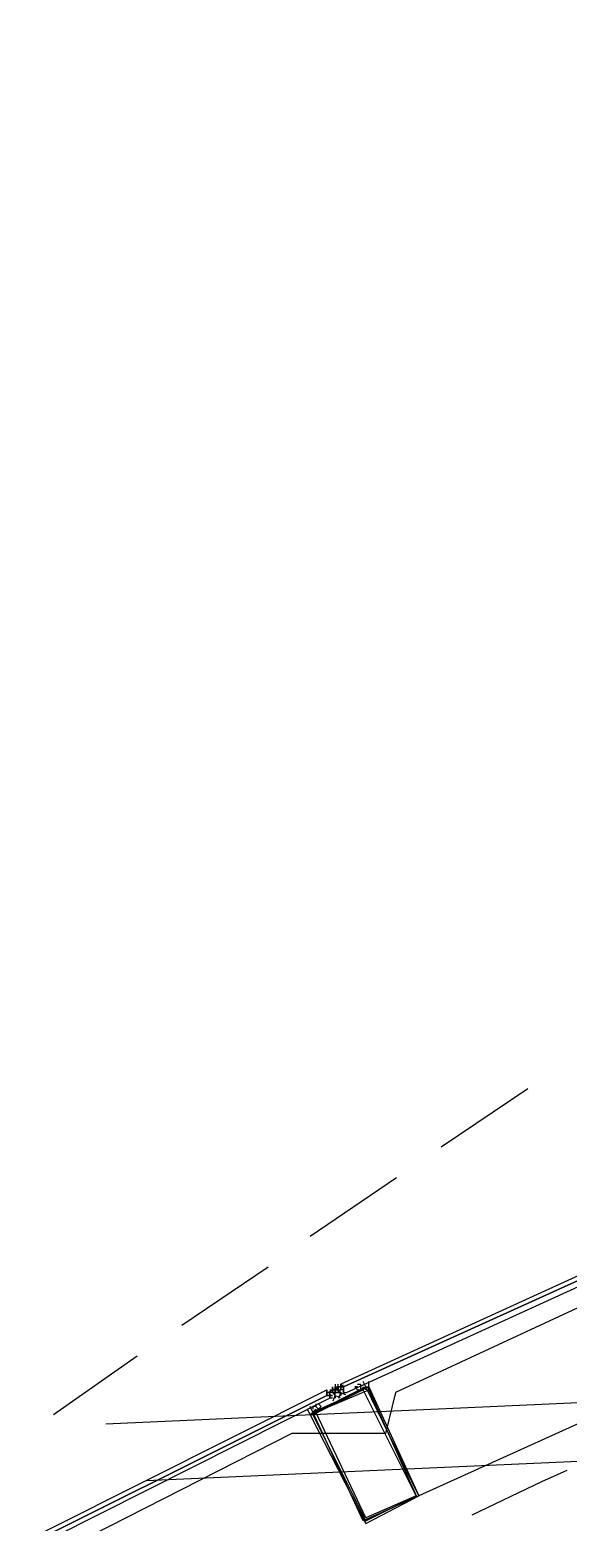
# Model space of a CAD drawing. Header units: feet. Extents: x -84 to 198, y -22 to 181.
# Drawn here: x 39.5 to 42.07, y 142.92 to 150.06 of the extents above; entities that cross this region are included whole.
import ezdxf

# ---------------------------------------------------------------- set-up
doc = ezdxf.new("R2010")
doc.units = ezdxf.units.FT
doc.layers.add('A-AREA-UNIDAD', color=30, linetype='CONTINUOUS')
doc.layers.add('A-LINEA', color=7, linetype='CONTINUOUS')

msp = doc.modelspace()

# ---------------------------------------------------------------- linework, layer by layer
at = {"layer": 'A-AREA-UNIDAD'}
msp.add_lwpolyline([(59.44, 150.2578), (56.48, 149.4222), (56.192, 149.1733), (55.68, 149.1733), (48.72, 146.7733), (48.608, 146.4889), (48.032, 146.4889), (44.992, 145.2622), (44.88, 144.9778), (44.08, 144.8533), (41.248, 143.5378), (41.2, 143.3422), (40.752, 143.3422), (37.68, 141.7778), (37.632, 141.4222), (37.04, 141.3689), (34.48, 139.2178), (34.432, 138.7733), (33.92, 138.6133), (31.872, 136.1422)], dxfattribs=at)
at = {"layer": 'A-LINEA'}
for p, q in [((137.2414, 147.8002), (39.8639, 143.3866)), ((137.0738, 147.512), (40.0569, 143.1148)), ((41.88, 144.9911), (41.4667, 144.7111)), ((44.7467, 144.5778), (41.36, 143.0444)), ((41.2533, 144.5644), (40.84, 144.2844)), ((40.64, 144.1378), (40.2267, 143.8578)), ((40.0133, 143.7111), (39.6133, 143.4311)), ((40.9474, 143.5514), (41.0002, 143.5754)), ((40.96, 143.5778), (40.96, 143.5644)), ((40.9733, 143.5644), (40.9733, 143.5778)), ((40.9867, 143.5778), (40.9867, 143.5778)), ((40.9867, 143.5778), (40.9867, 143.5778)), ((40.9867, 143.5778), (40.9867, 143.5778)), ((40.9867, 143.5778), (40.9867, 143.5778)), ((40.9867, 143.5778), (40.9867, 143.5778)), ((40.9867, 143.5778), (40.9867, 143.5778)), ((40.9867, 143.5644), (40.9867, 143.5778)), ((40.9867, 143.5778), (40.9867, 143.5778)), ((40.9867, 143.5778), (40.9867, 143.5778)), ((40.9867, 143.5778), (40.9867, 143.5778)), ((40.9867, 143.5778), (40.9867, 143.5778)), ((40.9867, 143.5778), (40.9867, 143.5778)), ((40.9867, 143.5778), (40.9867, 143.5778)), ((40.9867, 143.5778), (40.9867, 143.5778)), ((40.9867, 143.5778), (40.9867, 143.5778)), ((40.9867, 143.5778), (40.9867, 143.5778)), ((40.9867, 143.5778), (40.9867, 143.5778)), ((41.0667, 143.5778), (41.0667, 143.5778)), ((41.0933, 143.5911), (41.0933, 143.5911)), ((41.0933, 143.5778), (41.0933, 143.5778)), ((41.0933, 143.5778), (41.0933, 143.5778)), ((40.92, 143.5511), (40.92, 143.5511)), ((40.92, 143.5511), (40.92, 143.5511)), ((40.92, 143.5511), (40.92, 143.5511)), ((40.92, 143.5378), (40.92, 143.5511)), ((40.92, 143.5511), (40.92, 143.5511)), ((40.92, 143.5511), (40.92, 143.5511)), ((40.92, 143.5511), (40.92, 143.5511)), ((40.92, 143.5511), (40.92, 143.5511)), ((40.92, 143.5511), (40.92, 143.5511)), ((40.92, 143.5511), (40.92, 143.5511)), ((40.92, 143.5378), (40.92, 143.5378)), ((40.92, 143.5378), (40.92, 143.5378)), ((40.92, 143.5378), (40.92, 143.5378)), ((40.92, 143.5378), (40.92, 143.5378)), ((40.92, 143.5378), (40.92, 143.5378)), ((40.92, 143.5378), (40.92, 143.5378)), ((40.92, 143.5378), (40.92, 143.5378)), ((40.92, 143.5378), (40.92, 143.5378)), ((40.92, 143.5378), (40.92, 143.5378)), ((40.92, 143.5378), (40.92, 143.5378)), ((40.92, 143.5378), (40.92, 143.5378)), ((40.92, 143.5378), (40.92, 143.5378)), ((40.924, 143.5384), (40.9758, 143.5644)), ((40.9333, 143.5511), (40.9467, 143.5511)), ((40.9333, 143.5511), (40.9333, 143.5511)), ((40.9333, 143.5511), (40.9333, 143.5511)), ((40.9333, 143.5511), (40.9333, 143.5511)), ((40.9333, 143.5511), (40.9333, 143.5511)), ((40.9333, 143.5511), (40.9333, 143.5511)), ((40.9333, 143.5511), (40.9333, 143.5511)), ((40.9333, 143.5511), (40.9333, 143.5511)), ((40.9333, 143.5511), (40.9467, 143.5511)), ((40.9333, 143.5511), (40.9333, 143.5511)), ((40.9333, 143.5378), (40.9333, 143.5378)), ((40.9333, 143.5378), (40.9333, 143.5378)), ((40.9467, 143.5378), (40.9333, 143.5378)), ((40.9333, 143.5378), (40.9333, 143.5378)), ((40.9333, 143.5378), (40.9333, 143.5378)), ((40.9333, 143.5378), (40.9333, 143.5378)), ((40.9333, 143.5378), (40.9333, 143.5378)), ((40.9333, 143.5378), (40.9333, 143.5378)), ((40.9333, 143.5378), (40.9333, 143.5378)), ((40.9333, 143.5378), (40.9333, 143.5378)), ((40.9333, 143.5378), (40.9333, 143.5378)), ((40.9333, 143.5378), (40.9333, 143.5378)), ((40.9333, 143.5378), (40.9333, 143.5378)), ((40.9333, 143.5378), (40.9333, 143.5378)), ((40.9333, 143.5378), (40.9333, 143.5378)), ((40.9333, 143.5378), (40.9333, 143.5378)), ((40.9333, 143.5378), (40.9333, 143.5378)), ((40.9333, 143.5378), (40.9333, 143.5378)), ((40.9333, 143.5378), (40.9333, 143.5378)), ((40.9333, 143.5378), (40.9333, 143.5378)), ((40.9333, 143.5378), (40.9333, 143.5378)), ((40.9333, 143.5378), (40.9333, 143.5244)), ((40.9333, 143.5378), (40.9333, 143.5378)), ((40.9333, 143.5378), (40.9333, 143.5378)), ((40.9333, 143.5244), (40.9333, 143.5378)), ((40.9333, 143.5378), (40.9333, 143.5378)), ((40.9333, 143.5378), (40.9333, 143.5378)), ((40.9333, 143.5378), (40.9333, 143.5378)), ((40.9333, 143.5378), (40.9333, 143.5378)), ((40.9333, 143.5111), (40.9333, 143.5244)), ((40.9467, 143.5244), (40.9333, 143.5244)), ((40.9333, 143.5244), (40.9333, 143.5244)), ((40.9333, 143.5244), (40.9333, 143.5244)), ((40.9333, 143.5244), (40.9333, 143.5244)), ((40.9333, 143.5244), (40.9333, 143.5244)), ((40.9467, 143.5244), (40.9333, 143.5244)), ((40.9333, 143.5244), (40.9333, 143.5244)), ((40.9333, 143.5244), (40.9333, 143.5244)), ((40.9333, 143.5244), (40.9333, 143.5244)), ((40.9333, 143.5244), (40.9333, 143.5244)), ((40.9333, 143.5244), (40.9333, 143.5244)), ((40.9333, 143.5244), (40.9333, 143.5244)), ((40.9333, 143.5244), (40.9333, 143.5244)), ((40.9333, 143.5244), (40.9467, 143.5244)), ((40.9333, 143.5244), (40.9467, 143.5244)), ((40.9333, 143.5111), (40.9333, 143.5111)), ((40.9333, 143.5111), (40.9333, 143.5111)), ((40.9333, 143.5111), (40.9333, 143.5111)), ((40.9333, 143.5111), (40.9333, 143.5111)), ((40.9333, 143.5111), (40.9333, 143.5111)), ((40.9333, 143.5111), (40.9333, 143.5111)), ((40.9333, 143.5111), (40.9333, 143.5111)), ((40.9467, 143.5644), (40.9467, 143.5644)), ((40.9467, 143.5511), (40.9467, 143.5644)), ((40.9467, 143.5644), (40.9467, 143.5644)), ((40.9467, 143.5511), (40.9467, 143.5644)), ((40.9467, 143.5511), (40.9467, 143.5644)), ((40.9467, 143.5644), (40.9467, 143.5511)), ((40.9467, 143.5644), (40.9467, 143.5644)), ((40.9467, 143.5644), (40.9467, 143.5644)), ((40.9467, 143.5644), (40.9467, 143.5511)), ((40.9467, 143.5644), (40.9467, 143.5644)), ((40.9467, 143.5511), (40.9467, 143.5511)), ((40.9467, 143.5511), (40.9467, 143.5511)), ((40.9467, 143.5511), (40.96, 143.5511)), ((40.9467, 143.5511), (40.9467, 143.5511)), ((40.9467, 143.5511), (40.96, 143.5511)), ((40.9467, 143.5511), (40.9467, 143.5511)), ((40.9467, 143.5511), (40.96, 143.5511)), ((40.9467, 143.5511), (40.9467, 143.5378)), ((40.9467, 143.5511), (40.96, 143.5511)), ((40.9467, 143.5511), (40.9467, 143.5511)), ((40.9467, 143.5511), (40.9467, 143.5511)), ((40.9467, 143.5511), (40.9467, 143.5511)), ((40.9467, 143.5511), (40.9467, 143.5511)), ((40.9467, 143.5511), (40.9467, 143.5511)), ((40.9467, 143.5511), (40.9467, 143.5511)), ((40.9467, 143.5511), (40.9467, 143.5511)), ((40.9467, 143.5511), (40.9467, 143.5511)), ((40.9467, 143.5511), (40.9467, 143.5511)), ((40.9467, 143.5511), (40.9467, 143.5511)), ((40.9467, 143.5511), (40.9467, 143.5511)), ((40.9467, 143.5511), (40.9467, 143.5511)), ((40.9467, 143.5511), (40.9467, 143.5511)), ((40.9467, 143.5511), (40.9467, 143.5511)), ((40.9467, 143.5511), (40.9467, 143.5511)), ((40.9467, 143.5511), (40.9467, 143.5511)), ((40.9467, 143.5511), (40.9467, 143.5511)), ((40.9467, 143.5511), (40.9467, 143.5511)), ((40.9467, 143.5511), (40.9467, 143.5511)), ((40.9467, 143.5511), (40.9467, 143.5511)), ((40.9467, 143.5511), (40.9467, 143.5511)), ((40.9467, 143.5511), (40.9467, 143.5511)), ((40.9467, 143.5511), (40.9467, 143.5511)), ((40.9467, 143.5511), (40.9467, 143.5511)), ((40.9467, 143.5511), (40.9467, 143.5511)), ((40.9467, 143.5511), (40.9467, 143.5511)), ((40.9467, 143.5511), (40.9467, 143.5511)), ((40.9467, 143.5511), (40.9467, 143.5511)), ((40.9467, 143.5511), (40.9467, 143.5511)), ((40.9467, 143.5511), (40.9467, 143.5511)), ((40.9467, 143.5511), (40.9467, 143.5511)), ((40.9467, 143.5511), (40.9467, 143.5511)), ((40.9467, 143.5511), (40.9467, 143.5511)), ((40.9467, 143.5511), (40.9467, 143.5511)), ((40.9467, 143.5511), (40.9467, 143.5511)), ((40.9467, 143.5511), (40.9467, 143.5511)), ((40.9467, 143.5511), (40.9467, 143.5511)), ((40.9467, 143.5511), (40.9467, 143.5511)), ((40.9467, 143.5511), (40.9467, 143.5511)), ((40.9467, 143.5511), (40.9467, 143.5511)), ((40.9467, 143.5511), (40.9467, 143.5511)), ((40.9467, 143.5511), (40.9467, 143.5511)), ((40.9467, 143.5511), (40.9467, 143.5511)), ((40.9467, 143.5511), (40.9467, 143.5511)), ((40.9467, 143.5378), (40.9467, 143.5511)), ((40.9467, 143.5511), (40.9467, 143.5511)), ((40.9467, 143.5511), (40.9467, 143.5511)), ((40.9467, 143.5511), (40.9467, 143.5511)), ((40.9467, 143.5378), (40.9467, 143.5511)), ((40.9467, 143.5378), (40.9467, 143.5378)), ((40.9467, 143.5378), (40.9467, 143.5378)), ((40.9467, 143.5378), (40.9467, 143.5378)), ((40.9467, 143.5378), (40.96, 143.5378)), ((40.9467, 143.5378), (40.9467, 143.5378)), ((40.9467, 143.5378), (40.9467, 143.5378)), ((40.9467, 143.5378), (40.9467, 143.5378)), ((40.9467, 143.5378), (40.9467, 143.5378)), ((40.9467, 143.5378), (40.9467, 143.5378)), ((40.9467, 143.5378), (40.9467, 143.5378)), ((40.9467, 143.5378), (40.9467, 143.5378)), ((40.9467, 143.5378), (40.9467, 143.5378)), ((40.9467, 143.5378), (40.9467, 143.5378)), ((40.9467, 143.5378), (40.9467, 143.5378)), ((40.9467, 143.5378), (40.9467, 143.5378)), ((40.9467, 143.5378), (40.9467, 143.5378)), ((40.9467, 143.5378), (40.9467, 143.5378)), ((40.9467, 143.5378), (40.9467, 143.5378)), ((40.9467, 143.5378), (40.9467, 143.5378)), ((40.9467, 143.5378), (40.9467, 143.5378)), ((40.96, 143.5378), (40.9467, 143.5378)), ((40.9467, 143.5378), (40.9467, 143.5378)), ((40.9467, 143.5378), (40.9467, 143.5378)), ((40.9467, 143.5378), (40.9467, 143.5378)), ((40.9467, 143.5378), (40.9467, 143.5378)), ((40.9467, 143.5378), (40.9467, 143.5378)), ((40.9467, 143.5378), (40.9467, 143.5378)), ((40.9467, 143.5378), (40.9467, 143.5378)), ((40.9467, 143.5378), (40.9467, 143.5378)), ((40.9467, 143.5378), (40.9467, 143.5378)), ((40.9467, 143.5378), (40.9467, 143.5378)), ((40.9467, 143.5378), (40.9467, 143.5378)), ((40.9467, 143.5378), (40.9467, 143.5378)), ((40.9467, 143.5378), (40.9467, 143.5378)), ((40.9467, 143.5378), (40.9467, 143.5378)), ((40.9467, 143.5378), (40.9467, 143.5378)), ((40.9467, 143.5378), (40.9467, 143.5378)), ((40.9467, 143.5378), (40.9467, 143.5378)), ((40.9467, 143.5378), (40.9467, 143.5378)), ((40.9467, 143.5378), (40.9467, 143.5378)), ((40.9467, 143.5378), (40.9467, 143.5378)), ((40.9467, 143.5378), (40.9467, 143.5378)), ((40.9467, 143.5378), (40.96, 143.5378)), ((40.9467, 143.5244), (40.9467, 143.5244)), ((40.9467, 143.5244), (40.9467, 143.5244)), ((40.9467, 143.5244), (40.9467, 143.5244)), ((40.9467, 143.5111), (40.9467, 143.5111)), ((40.96, 143.5511), (40.96, 143.5644)), ((40.96, 143.5644), (40.9733, 143.5644)), ((40.96, 143.5644), (40.96, 143.5644)), ((40.96, 143.5644), (40.96, 143.5644)), ((40.96, 143.5644), (40.96, 143.5644)), ((40.96, 143.5644), (40.96, 143.5644)), ((40.96, 143.5644), (40.96, 143.5644)), ((40.96, 143.5644), (40.96, 143.5644)), ((40.96, 143.5644), (40.96, 143.5644)), ((40.96, 143.5644), (40.96, 143.5644)), ((40.96, 143.5644), (40.96, 143.5644)), ((40.96, 143.5644), (40.96, 143.5644)), ((40.96, 143.5644), (40.96, 143.5644)), ((40.96, 143.5644), (40.96, 143.5644)), ((40.96, 143.5644), (40.96, 143.5644)), ((40.96, 143.5644), (40.96, 143.5644)), ((40.96, 143.5644), (40.96, 143.5644)), ((40.96, 143.5644), (40.96, 143.5644)), ((40.96, 143.5644), (40.96, 143.5644)), ((40.96, 143.5511), (40.96, 143.5644)), ((40.96, 143.5644), (40.96, 143.5644)), ((40.96, 143.5644), (40.96, 143.5644)), ((40.96, 143.5644), (40.96, 143.5644)), ((40.96, 143.5644), (40.96, 143.5644)), ((40.96, 143.5644), (40.96, 143.5644)), ((40.96, 143.5644), (40.96, 143.5644)), ((40.96, 143.5644), (40.96, 143.5511)), ((40.96, 143.5644), (40.96, 143.5644)), ((40.96, 143.5644), (40.96, 143.5644)), ((40.96, 143.5644), (40.96, 143.5644)), ((40.96, 143.5644), (40.96, 143.5644)), ((40.96, 143.5511), (40.96, 143.5644)), ((40.96, 143.5644), (40.96, 143.5644)), ((40.96, 143.5644), (40.96, 143.5644)), ((40.96, 143.5511), (40.9733, 143.5511)), ((40.96, 143.5511), (40.96, 143.5511)), ((40.96, 143.5511), (40.96, 143.5511)), ((40.96, 143.5511), (40.96, 143.5511)), ((40.96, 143.5511), (40.96, 143.5511)), ((40.96, 143.5511), (40.96, 143.5511)), ((40.96, 143.5511), (40.96, 143.5511)), ((40.96, 143.5511), (40.96, 143.5511)), ((40.96, 143.5378), (40.96, 143.5511)), ((40.96, 143.5511), (40.96, 143.5511)), ((40.96, 143.5511), (40.96, 143.5511)), ((40.96, 143.5511), (40.96, 143.5511)), ((40.96, 143.5511), (40.96, 143.5511)), ((40.96, 143.5511), (40.96, 143.5511)), ((40.96, 143.5511), (40.96, 143.5511)), ((40.96, 143.5511), (40.96, 143.5511)), ((40.96, 143.5511), (40.96, 143.5511)), ((40.96, 143.5511), (40.96, 143.5511)), ((40.96, 143.5511), (40.96, 143.5511)), ((40.96, 143.5511), (40.96, 143.5511)), ((40.96, 143.5511), (40.96, 143.5511)), ((40.96, 143.5511), (40.96, 143.5511)), ((40.96, 143.5511), (40.96, 143.5511)), ((40.96, 143.5511), (40.96, 143.5511)), ((40.96, 143.5511), (40.96, 143.5511)), ((40.96, 143.5511), (40.96, 143.5511)), ((40.96, 143.5511), (40.96, 143.5511)), ((40.96, 143.5511), (40.96, 143.5511)), ((40.96, 143.5511), (40.96, 143.5511)), ((40.96, 143.5511), (40.96, 143.5511)), ((40.96, 143.5511), (40.96, 143.5511)), ((40.9733, 143.5511), (40.96, 143.5511)), ((40.96, 143.5511), (40.96, 143.5511)), ((40.96, 143.5511), (40.96, 143.5511)), ((40.96, 143.5511), (40.96, 143.5511)), ((40.96, 143.5511), (40.96, 143.5511)), ((40.96, 143.5511), (40.96, 143.5511)), ((40.96, 143.5511), (40.96, 143.5511)), ((40.96, 143.5511), (40.96, 143.5511)), ((40.96, 143.5511), (40.96, 143.5511)), ((40.96, 143.5511), (40.96, 143.5511)), ((40.96, 143.5511), (40.96, 143.5511)), ((40.96, 143.5511), (40.96, 143.5511)), ((40.96, 143.5511), (40.9733, 143.5511)), ((40.96, 143.5511), (40.96, 143.5511)), ((40.96, 143.5511), (40.96, 143.5511)), ((40.96, 143.5511), (40.9733, 143.5511)), ((40.96, 143.5378), (40.96, 143.5378)), ((40.96, 143.5378), (40.96, 143.5378)), ((40.96, 143.5378), (40.96, 143.5378)), ((40.96, 143.5378), (40.96, 143.5378)), ((40.96, 143.5378), (40.96, 143.5378)), ((40.96, 143.5378), (40.96, 143.5378)), ((40.96, 143.5378), (40.96, 143.5378)), ((40.96, 143.5378), (40.96, 143.5378)), ((40.96, 143.5378), (40.96, 143.5378)), ((40.96, 143.5378), (40.96, 143.5378)), ((40.96, 143.5378), (40.96, 143.5378)), ((40.96, 143.5244), (40.96, 143.5378)), ((40.96, 143.5378), (40.96, 143.5378)), ((40.96, 143.5244), (40.96, 143.5378)), ((40.96, 143.5378), (40.96, 143.5378)), ((40.96, 143.5378), (40.96, 143.5378)), ((40.96, 143.5378), (40.96, 143.5378)), ((40.96, 143.5378), (40.96, 143.5378)), ((40.96, 143.5378), (40.96, 143.5378)), ((40.96, 143.5378), (40.96, 143.5378)), ((40.96, 143.5378), (40.96, 143.5378)), ((40.96, 143.5378), (40.96, 143.5378)), ((40.96, 143.5378), (40.96, 143.5378)), ((40.96, 143.5378), (40.96, 143.5378)), ((40.9733, 143.5378), (40.96, 143.5378)), ((40.96, 143.5378), (40.96, 143.5378)), ((40.96, 143.5378), (40.96, 143.5378)), ((40.96, 143.5378), (40.96, 143.5378)), ((40.96, 143.5378), (40.96, 143.5378)), ((40.96, 143.5378), (40.96, 143.5378)), ((40.96, 143.5378), (40.96, 143.5378)), ((40.96, 143.5378), (40.96, 143.5378)), ((40.96, 143.5378), (40.96, 143.5378)), ((40.96, 143.5378), (40.9733, 143.5378)), ((40.96, 143.5378), (40.96, 143.5378)), ((40.96, 143.5378), (40.96, 143.5378)), ((40.96, 143.5378), (40.96, 143.5378)), ((40.96, 143.5378), (40.96, 143.5378)), ((40.96, 143.5378), (40.96, 143.5378)), ((40.96, 143.5244), (40.96, 143.5244)), ((40.96, 143.5244), (40.96, 143.5244)), ((40.96, 143.5244), (40.96, 143.5244)), ((40.96, 143.5244), (40.96, 143.5244)), ((40.96, 143.5244), (40.96, 143.5244)), ((40.96, 143.5244), (40.96, 143.5244)), ((40.96, 143.5244), (40.96, 143.5244)), ((40.96, 143.5244), (40.96, 143.5244)), ((40.96, 143.5244), (40.96, 143.5244)), ((40.96, 143.5244), (40.96, 143.5244)), ((40.9733, 143.5644), (40.9733, 143.5644)), ((40.9733, 143.5644), (40.9733, 143.5644)), ((40.9733, 143.5511), (40.9733, 143.5644)), ((40.9733, 143.5644), (40.9733, 143.5644)), ((40.9733, 143.5644), (40.9733, 143.5644)), ((40.9733, 143.5644), (40.9733, 143.5644)), ((40.9733, 143.5644), (40.9733, 143.5644)), ((40.9733, 143.5644), (40.9733, 143.5511)), ((40.9733, 143.5644), (40.9867, 143.5644)), ((40.9733, 143.5644), (40.9733, 143.5644)), ((40.9733, 143.5511), (40.9733, 143.5644)), ((40.9733, 143.5644), (40.9733, 143.5644)), ((40.9733, 143.5644), (40.9733, 143.5644)), ((40.9733, 143.5644), (40.9733, 143.5644)), ((40.9733, 143.5511), (40.9733, 143.5644)), ((40.9733, 143.5644), (40.9733, 143.5644)), ((40.9733, 143.5644), (40.9733, 143.5644)), ((40.9733, 143.5644), (40.9733, 143.5644)), ((40.9733, 143.5644), (40.9733, 143.5644)), ((40.9733, 143.5644), (40.9733, 143.5644)), ((40.9733, 143.5644), (40.9733, 143.5644)), ((40.9733, 143.5644), (40.9733, 143.5644)), ((40.9733, 143.5644), (40.9733, 143.5644)), ((40.9733, 143.5644), (40.9733, 143.5644)), ((40.9733, 143.5644), (40.9733, 143.5644)), ((40.9733, 143.5511), (40.9733, 143.5511)), ((40.9733, 143.5511), (40.9733, 143.5511)), ((40.9733, 143.5511), (40.9733, 143.5511)), ((40.9733, 143.5511), (40.9867, 143.5511)), ((40.9733, 143.5511), (40.9733, 143.5511)), ((40.9733, 143.5511), (40.9733, 143.5511)), ((40.9733, 143.5511), (40.9733, 143.5511)), ((40.9733, 143.5511), (40.9867, 143.5511)), ((40.9733, 143.5511), (40.9733, 143.5511)), ((40.9733, 143.5511), (40.9733, 143.5511)), ((40.9733, 143.5511), (40.9733, 143.5511)), ((40.9733, 143.5511), (40.9733, 143.5511)), ((40.9733, 143.5511), (40.9733, 143.5511)), ((40.9733, 143.5511), (40.9733, 143.5511)), ((40.9733, 143.5511), (40.9733, 143.5511)), ((40.9733, 143.5511), (40.9733, 143.5511)), ((40.9733, 143.5511), (40.9733, 143.5511)), ((40.9733, 143.5511), (40.9733, 143.5511)), ((40.9733, 143.5511), (40.9867, 143.5511)), ((40.9733, 143.5511), (40.9733, 143.5511)), ((40.9733, 143.5511), (40.9733, 143.5511)), ((40.9733, 143.5511), (40.9733, 143.5511)), ((40.9733, 143.5511), (40.9733, 143.5511)), ((40.9733, 143.5511), (40.9733, 143.5511)), ((40.9733, 143.5511), (40.9733, 143.5511)), ((40.9733, 143.5511), (40.9733, 143.5511)), ((40.9733, 143.5511), (40.9733, 143.5511)), ((40.9733, 143.5511), (40.9733, 143.5511)), ((40.9733, 143.5511), (40.9733, 143.5511)), ((40.9733, 143.5511), (40.9733, 143.5511)), ((40.9733, 143.5511), (40.9733, 143.5511)), ((40.9733, 143.5511), (40.9733, 143.5511)), ((40.9733, 143.5511), (40.9733, 143.5511)), ((40.9733, 143.5511), (40.9733, 143.5511)), ((40.9733, 143.5511), (40.9733, 143.5511)), ((40.9733, 143.5511), (40.9733, 143.5511)), ((40.9733, 143.5511), (40.9733, 143.5511)), ((40.9733, 143.5511), (40.9733, 143.5511)), ((40.9733, 143.5511), (40.9733, 143.5511)), ((40.9733, 143.5511), (40.9733, 143.5511)), ((40.9733, 143.5511), (40.9733, 143.5511)), ((40.9733, 143.5511), (40.9733, 143.5511)), ((40.9733, 143.5511), (40.9733, 143.5511)), ((40.9733, 143.5511), (40.9733, 143.5511)), ((40.9733, 143.5511), (40.9733, 143.5511)), ((40.9733, 143.5511), (40.9733, 143.5511)), ((40.9733, 143.5511), (40.9733, 143.5511)), ((40.9733, 143.5511), (40.9733, 143.5511)), ((40.9733, 143.5511), (40.9733, 143.5378)), ((40.9733, 143.5511), (40.9733, 143.5511)), ((40.9733, 143.5511), (40.9733, 143.5511)), ((40.9733, 143.5511), (40.9733, 143.5511)), ((40.9733, 143.5511), (40.9733, 143.5511)), ((40.9733, 143.5511), (40.9733, 143.5511)), ((40.9733, 143.5378), (40.9733, 143.5378)), ((40.9733, 143.5378), (40.9733, 143.5378)), ((40.9733, 143.5378), (40.9733, 143.5378)), ((40.9733, 143.5378), (40.9733, 143.5378)), ((40.9733, 143.5378), (40.9733, 143.5378)), ((40.9733, 143.5378), (40.9733, 143.5378)), ((40.9733, 143.5378), (40.9733, 143.5378)), ((40.9733, 143.5378), (40.9733, 143.5378)), ((40.9733, 143.5378), (40.9733, 143.5378)), ((40.9733, 143.5378), (40.9733, 143.5378)), ((40.9733, 143.5378), (40.9733, 143.5378)), ((40.9733, 143.5378), (40.9733, 143.5378)), ((40.9733, 143.5378), (40.9733, 143.5378)), ((40.9733, 143.5378), (40.9733, 143.5378)), ((40.9733, 143.5378), (40.9733, 143.5378)), ((40.9733, 143.5378), (40.9733, 143.5378)), ((40.9733, 143.5378), (40.9733, 143.5378)), ((40.9733, 143.5378), (40.9867, 143.5378)), ((40.9867, 143.5644), (40.9867, 143.5644)), ((40.9867, 143.5511), (40.9867, 143.5644)), ((40.9867, 143.5644), (40.9867, 143.5644)), ((40.9867, 143.5644), (40.9867, 143.5644)), ((40.9867, 143.5644), (40.9867, 143.5644)), ((40.9867, 143.5644), (40.9867, 143.5644)), ((40.9867, 143.5644), (40.9867, 143.5644)), ((40.9867, 143.5644), (40.9867, 143.5644)), ((40.9867, 143.5644), (40.9867, 143.5644)), ((40.9867, 143.5644), (40.9867, 143.5644)), ((40.9867, 143.5644), (40.9867, 143.5644)), ((40.9867, 143.5644), (40.9867, 143.5644)), ((40.9867, 143.5644), (40.9867, 143.5644)), ((40.9867, 143.5644), (40.9867, 143.5644)), ((40.9867, 143.5644), (40.9867, 143.5644)), ((40.9867, 143.5644), (40.9867, 143.5644)), ((40.9867, 143.5644), (40.9867, 143.5644)), ((40.9867, 143.5644), (40.9867, 143.5644)), ((40.9867, 143.5644), (40.9867, 143.5644)), ((40.9867, 143.5644), (40.9867, 143.5511)), ((40.9867, 143.5644), (40.9867, 143.5644)), ((40.9867, 143.5644), (40.9867, 143.5644)), ((40.9867, 143.5644), (40.9867, 143.5644)), ((40.9867, 143.5644), (40.9867, 143.5644)), ((40.9867, 143.5644), (40.9867, 143.5644)), ((40.9867, 143.5644), (40.9867, 143.5644)), ((41, 143.5511), (40.9867, 143.5511)), ((40.9867, 143.5511), (40.9867, 143.5511)), ((40.9867, 143.5511), (40.9867, 143.5511)), ((40.9867, 143.5511), (40.9867, 143.5511)), ((40.9867, 143.5511), (40.9867, 143.5511)), ((40.9867, 143.5511), (40.9867, 143.5511)), ((40.9867, 143.5511), (40.9867, 143.5511)), ((40.9867, 143.5511), (40.9867, 143.5511)), ((40.9867, 143.5511), (40.9867, 143.5511)), ((40.9867, 143.5511), (40.9867, 143.5511)), ((40.9867, 143.5511), (40.9867, 143.5511)), ((40.9867, 143.5511), (40.9867, 143.5511)), ((40.9867, 143.5511), (40.9867, 143.5511)), ((40.9867, 143.5511), (40.9867, 143.5511)), ((40.9867, 143.5511), (40.9867, 143.5511)), ((40.9867, 143.5511), (40.9867, 143.5511)), ((40.9867, 143.5511), (40.9867, 143.5511)), ((40.9867, 143.5511), (40.9867, 143.5511)), ((40.9867, 143.5511), (40.9867, 143.5511)), ((41, 143.5644), (41, 143.5644)), ((41, 143.5644), (41, 143.5644)), ((41, 143.5644), (41, 143.5644)), ((41, 143.5644), (41, 143.5511)), ((41, 143.5511), (41, 143.5511)), ((41, 143.5511), (41, 143.5511)), ((41, 143.5511), (41, 143.5511)), ((41, 143.5511), (41, 143.5511)), ((41, 143.5511), (41, 143.5511)), ((41, 143.5511), (41, 143.5511)), ((41, 143.5511), (41, 143.5511)), ((41, 143.5511), (41, 143.5511)), ((41, 143.5511), (41, 143.5511)), ((41, 143.5378), (41, 143.5378)), ((41, 143.5378), (41, 143.5378)), ((41, 143.5378), (41, 143.5378)), ((41, 143.5378), (41, 143.5378)), ((41, 143.5378), (41, 143.5378)), ((41, 143.5378), (41, 143.5378)), ((40.8533, 143.4711), (40.8533, 143.4578)), ((40.8667, 143.4844), (40.8667, 143.4844)), ((40.8667, 143.4578), (40.8667, 143.4578)), ((40.8667, 143.4444), (40.8667, 143.4578))]:
    msp.add_line(p, q, dxfattribs=at)
for points in [[(44.5733, 145.2178), (40.9867, 143.5778), (41, 143.5644), (44.5867, 145.1911), (44.5867, 145.2178), (44.5733, 145.2178)], [(44.5867, 145.1911), (41, 143.5644), (41, 143.5511), (41, 143.5378), (41.0133, 143.5378), (44.6, 145.1778), (44.5867, 145.1911)], [(41, 143.5378), (41, 143.5511), (41, 143.5644), (40.9867, 143.5644), (40.9867, 143.5778)], [(41.0667, 143.5778), (41.08, 143.5778), (41.08, 143.5778), (41.08, 143.5778)], [(41.08, 143.5778), (41.08, 143.5778), (41.08, 143.5778), (41.08, 143.5511), (41.08, 143.5511), (41.1067, 143.5644), (41.1067, 143.5644), (41.1067, 143.5511), (41.1067, 143.5511), (41.1067, 143.5511), (41.1067, 143.5511), (41.1067, 143.5511)], [(41.1067, 143.5644), (41.0933, 143.5911), (41.0933, 143.5911), (41.0933, 143.5911)], [(41.1067, 143.5911), (41.1067, 143.5911), (41.1067, 143.5911)], [(41.12, 143.5511), (41.12, 143.5644), (41.12, 143.5644), (41.12, 143.5644), (41.12, 143.5644), (41.12, 143.5644), (41.12, 143.5644), (41.12, 143.5644), (41.12, 143.5911), (41.12, 143.5911)], [(37.3867, 141.7778), (40.92, 143.5511), (40.92, 143.5244), (37.4, 141.7644), (37.3867, 141.7778)], [(37.4, 141.7511), (37.4, 141.7644), (40.92, 143.5244), (40.9333, 143.5244), (40.9333, 143.5111), (37.4133, 141.7378), (37.4, 141.7511)], [(41.1067, 142.9111), (41.36, 143.0444), (41.1067, 143.5644), (40.84, 143.4311), (41.1067, 142.9111)], [(41.36, 143.0444), (41.0933, 142.9244), (40.8533, 143.4444), (41.12, 143.5644), (41.36, 143.0444)], [(41.1067, 142.9244), (41.3467, 143.0444), (41.0933, 143.5511), (40.8533, 143.4311), (41.1067, 142.9244)], [(41.3467, 143.0444), (41.1067, 142.9378), (40.8667, 143.4444), (41.12, 143.5511), (41.3467, 143.0444)], [(40.92, 143.5511), (40.92, 143.5378), (40.9333, 143.5378)], [(40.9467, 143.5111), (40.9333, 143.5111), (40.9333, 143.5244), (40.92, 143.5244), (40.92, 143.5378), (40.92, 143.5511)], [(40.9333, 143.5244), (40.9333, 143.5244), (40.92, 143.5244)], [(40.9467, 143.5378), (40.9467, 143.5378), (40.9333, 143.5378), (40.9333, 143.5378)], [(40.9467, 143.5644), (40.9467, 143.5511), (40.9467, 143.5644), (40.9467, 143.5511)], [(40.9467, 143.5511), (40.9467, 143.5378), (40.96, 143.5244), (40.96, 143.5111)], [(40.9845, 143.5135), (40.9582, 143.5226), (40.9483, 143.4966)], [(40.9733, 143.5511), (40.9733, 143.5511), (40.96, 143.5511), (40.96, 143.5644)], [(40.96, 143.5644), (40.9733, 143.5511), (40.9867, 143.5378), (40.9867, 143.5244)], [(40.96, 143.5511), (40.96, 143.5511), (40.96, 143.5378)], [(40.96, 143.5244), (40.96, 143.5378), (40.96, 143.5511)], [(40.96, 143.5511), (40.96, 143.5511), (40.96, 143.5378)], [(41.011, 143.5271), (40.9845, 143.5357), (40.9751, 143.5096)], [(40.9867, 143.5644), (40.9867, 143.5644), (41, 143.5644)], [(41.0667, 143.5644), (41.0533, 143.5644), (41.0533, 143.5644), (41.0667, 143.5511), (41.0667, 143.5511), (41.08, 143.5511), (41.08, 143.5511), (41.08, 143.5511), (41.08, 143.5511), (41.08, 143.5511), (41.0933, 143.5511), (41.0933, 143.5511), (41.0933, 143.5511), (41.0933, 143.5511), (41.0933, 143.5511), (41.0933, 143.5644), (41.0933, 143.5644), (41.0933, 143.5644), (41.0933, 143.5644)], [(41.0933, 143.5644), (41.0933, 143.5511), (41.0933, 143.5511), (41.0933, 143.5511), (41.08, 143.5511)], [(41.1067, 143.5511), (41.1067, 143.5511), (41.1067, 143.5644), (41.1067, 143.5644), (41.12, 143.5644)], [(40.8533, 143.4311), (40.8533, 143.4311), (40.8533, 143.4311), (40.8533, 143.4311), (40.8533, 143.4311), (40.8533, 143.4444), (40.8533, 143.4444), (40.84, 143.4311), (40.84, 143.4311), (40.8267, 143.4578), (40.8267, 143.4578), (40.8267, 143.4578)], [(40.88, 143.4844), (40.88, 143.4844), (40.88, 143.4844), (40.8933, 143.4711), (40.8933, 143.4711), (40.88, 143.4578), (40.88, 143.4578), (40.88, 143.4578), (40.88, 143.4578), (40.88, 143.4578), (40.88, 143.4444), (40.88, 143.4444), (40.8667, 143.4444), (40.8667, 143.4444), (40.8667, 143.4444), (40.8667, 143.4578), (40.8667, 143.4578), (40.8533, 143.4444), (40.8533, 143.4444), (40.84, 143.4711), (40.84, 143.4711)], [(40.84, 143.4578), (40.84, 143.4578), (40.84, 143.4578)], [(40.8533, 143.4711), (40.8533, 143.4711), (40.8533, 143.4711)], [(40.8667, 143.4311), (40.8667, 143.4444), (40.8667, 143.4444), (40.8667, 143.4444), (40.8533, 143.4444), (40.8533, 143.4444), (40.88, 143.4578), (40.88, 143.4578), (40.8667, 143.4711), (40.8667, 143.4711), (40.8533, 143.4711), (40.8533, 143.4711)], [(40.8667, 143.4844), (40.8667, 143.4711), (40.8667, 143.4711)], [(40.88, 143.4578), (40.88, 143.4444), (40.88, 143.4444)], [(42.0667, 143.1644), (41.9467, 143.1111), (41.6133, 142.9511)]]:
    msp.add_lwpolyline(points, dxfattribs=at)
msp.add_lwpolyline([(40.8533, 143.4444), (40.8533, 143.4444), (40.8533, 143.4311), (40.8533, 143.4311)], close=True, dxfattribs=at)

doc.saveas('drawing.dxf')
